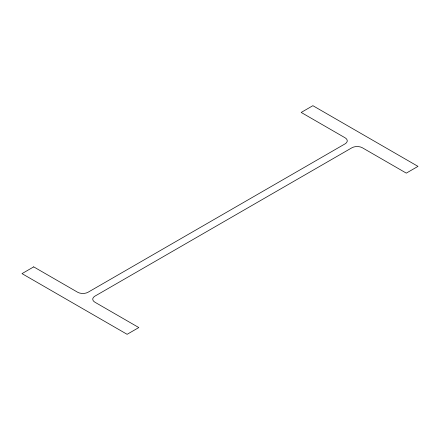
<?xml version="1.0" encoding="UTF-8"?>
<svg xmlns="http://www.w3.org/2000/svg" width="440" height="440" viewBox="0 0 440 440"><rect width="100%" height="100%" fill="white"/><g stroke="black" fill="none" stroke-linecap="round" stroke-linejoin="round"><path stroke-width="0.66" d="M33.704 266.871L22 273.625L127.116 334.312L138.815 327.558L94.886 302.198A7.387 4.263 0 0 1 94.886 296.164L351.923 147.769A7.387 4.263 0 0 1 362.368 147.769L406.296 173.129L418 166.375L312.884 105.688L301.186 112.442L345.114 137.803A7.387 4.263 0 0 1 345.114 143.836L88.077 292.232A7.387 4.263 0 0 1 77.633 292.232L33.704 266.871"/></g></svg>
